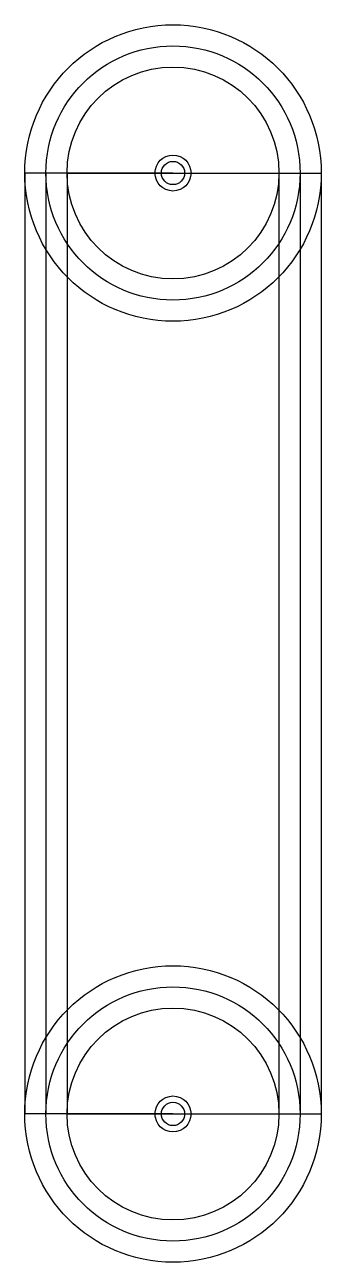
# Model space of a CAD drawing. Header units: inches. Extents: x 17 to 45, y 6 to 123.
import ezdxf

# ---------------------------------------------------------------- set-up
doc = ezdxf.new("R2010")
doc.units = ezdxf.units.IN
doc.header["$MEASUREMENT"] = 0

msp = doc.modelspace()

# ---------------------------------------------------------------- linework, layer by layer
for p, q in [((18.94, 108.89), (16.94, 108.89)), ((16.94, 108.89), (16.94, 20.05)), ((30.94, 108.89), (18.94, 108.89)), ((18.94, 108.89), (18.94, 20.05)), ((30.94, 108.89), (20.94, 108.89)), ((20.94, 108.89), (40.94, 108.89)), ((20.94, 108.89), (20.94, 20.05)), ((40.94, 108.89), (40.94, 20.05)), ((40.94, 108.89), (42.94, 108.89)), ((42.94, 108.89), (44.94, 108.89)), ((42.94, 108.89), (42.94, 20.05)), ((44.94, 108.89), (44.94, 20.05)), ((18.94, 20.05), (16.94, 20.05)), ((30.94, 20.05), (18.94, 20.05)), ((30.94, 20.05), (20.94, 20.05)), ((20.94, 20.05), (40.94, 20.05)), ((40.94, 20.05), (42.94, 20.05)), ((42.94, 20.05), (44.94, 20.05))]:
    msp.add_line(p, q)
for centre, radius in [((30.94, 108.89), 14), ((30.94, 108.89), 12), ((30.94, 108.89), 10), ((30.94, 108.89), 1.7), ((30.94, 108.89), 1.1), ((30.94, 20.05), 14), ((30.94, 20.05), 12), ((30.94, 20.05), 10), ((30.94, 20.05), 1.7), ((30.94, 20.05), 1.1)]:
    msp.add_circle(centre, radius)

doc.saveas('drawing.dxf')
